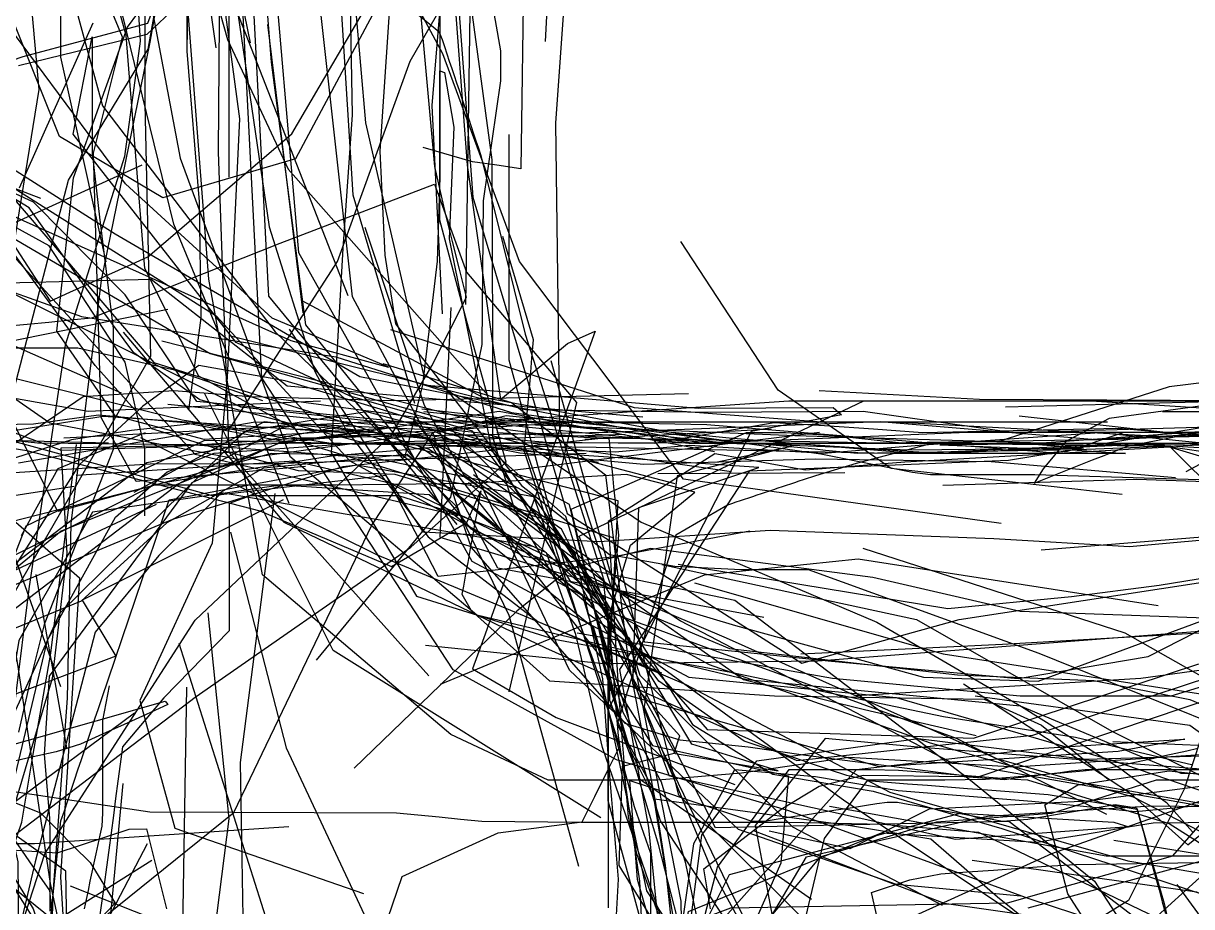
# Model space of a CAD drawing. Header units: metres. Extents: x 30 to 6769, y 117 to 5736.
# Drawn here: x 2071 to 2815, y 2020 to 2582 of the extents above; entities that cross this region are included whole.
import ezdxf

# ---------------------------------------------------------------- set-up
doc = ezdxf.new("R2010")
doc.units = ezdxf.units.M
doc.layers.add('FLOOR_0', color=1, linetype='Continuous')
doc.layers.add('FLOOR_1', color=2, linetype='Continuous')

msp = doc.modelspace()

# ---------------------------------------------------------------- linework, layer by layer
at = {"layer": 'FLOOR_0', "color": 3}
for points in [[(2842.22, 1981.93), (2711.72, 2024.79), (2558.74, 2080.78), (2448.98, 2113.31), (2344.86, 2170.58), (2223.15, 2356.5), (2208.95, 2632.95), (2214.67, 2832.49), (2202.97, 3125.36), (2229.07, 3381.32), (2240.7, 3542.29), (2280.55, 3625.84), (2271.53, 3715.35), (2181.24, 3868.01), (2190.61, 4002.29), (2193.43, 4270.68), (2202.24, 4374.45), (2205.2, 4456.6), (2264.19, 4595.91), (2415.55, 4749.42)], [(2158.66, 4007.67), (2152.89, 3842.79), (2150.32, 3699.48), (2157.59, 3652.18), (2147.48, 3587.14), (2119.51, 3482.22), (2120.85, 3361.51), (2120.68, 3289.41), (2104.23, 3249.89), (2080.74, 3170.76), (2075.95, 3037.96), (2087.86, 2948.59), (2151.34, 2803.35), (2205.33, 2594.68), (2277.84, 2409.02)], [(2240.62, 2276.5), (2167.07, 2454.55), (2122.2, 2638.6), (2121.77, 2789.8), (2121.77, 2939.18)], [(2194.05, 2566.73), (2172.75, 2715.99), (2186.95, 2907.91)], [(2436.97, 2687.1), (2416.06, 2602.68), (2410.14, 2518.69), (2412.7, 2324.03), (2463.92, 2167.28), (2561.03, 2070.55), (2656.41, 2020.76)], [(2339.61, 2680.45), (2353.81, 2492.09), (2375.11, 2342.82), (2417.72, 2378.36), (2435.47, 2386.36), (2428.37, 2366.81), (2421.27, 2347.26), (2414.17, 2327.72), (2407.07, 2308.17), (2399.96, 2288.62), (2392.86, 2269.08), (2385.76, 2249.53), (2378.66, 2229.98), (2371.56, 2210.43), (2364.46, 2190.89), (2357.36, 2171.34), (2410.62, 2140.24), (2524.22, 2097.59)], [(2270.12, 2649.38), (2281.02, 2473.11), (2320.36, 2340.49)], [(2282.72, 2591.96), (2289.17, 2518.93), (2325.86, 2359.43), (2464.74, 2264.56), (2614.76, 2200.95), (2706.75, 2147.2), (2769.39, 2108.03), (2799.06, 2086.16), (2815.62, 2067.52)], [(2040.65, 2046.35), (2180.64, 2153.28), (2318.01, 2248.84), (2378.69, 2302.95), (2353.75, 2392.37), (2336.37, 2456.98), (2336.37, 2512.81), (2336.37, 2552.18), (2339.54, 2551.02), (2345.34, 2516.22), (2342.4, 2445.16), (2369.35, 2311.03), (2419.7, 2226.75), (2520.95, 2184.19), (2666.17, 2167.44), (2752.87, 2163.78), (2814.06, 2151.71), (2874.2, 2126.42)], [(2059.14, 2481.43), (2104.11, 2453), (2149.08, 2424.56), (2194.05, 2396.13), (2279.26, 2303.73), (2389.31, 2243.31), (2524.22, 2214.88), (2673.33, 2101.15), (2753.21, 2036.11), (2763.86, 2019.76), (2774.52, 2003.41), (2785.17, 1987.06), (2795.82, 1970.72), (2806.47, 1954.37), (2817.12, 1938.02)], [(2343.58, 2401.35), (2336.45, 2255.19), (2524.66, 2198.93), (2644.46, 2165.87), (2717.4, 2163.45), (2797.44, 2192.96), (2972.12, 2257.34)], [(2439.02, 2076.27), (2268.61, 2182.89), (2186.95, 2346.38)], [(2498.64, 2226.01), (2656.94, 2180.86), (2846.91, 2151.19)], [(2902.62, 1311.82), (2792.01, 1295.06), (2700.38, 1274.76), (2644.94, 1272.09), (2618.34, 1277.08), (2591.75, 1282.07), (2565.15, 1287.05), (2522.25, 1306.18), (2392.7, 1384.41), (2226.24, 1435.86), (2170.41, 1511.3), (2162, 1644.05), (2158.89, 1708.37), (2158.43, 1773.36), (2171.9, 1954.26), (2175.42, 2159.64)], [(2669.98, 2161.59), (2774.9, 2092.81), (2812.81, 2059.09), (2901.01, 2129.76)], [(2677.28, 2154.02), (2813.98, 2135.4), (2920.67, 2058.25)], [(2899.67, 2051.88), (2760.64, 2051.96), (2584.5, 2083.57)], [(2765.64, 2062.05), (2964.45, 2030.07)], [(2851.5, 1888.94), (2982.99, 1762.06), (2971.35, 1792.25), (2909.43, 1847.22), (2827.9, 1893.92), (2726.51, 1912.47), (2590.3, 1912.47), (2481.45, 1894.53), (2369.82, 1885.63), (2212.39, 1912.37), (2060.93, 2034.85)]]:
    msp.add_lwpolyline(points, dxfattribs=at)
at = {"layer": 'FLOOR_0', "color": 1}
for points in [[(2564.39, 4428.65), (2568.38, 4368.81), (2571.1, 4291.51), (2556, 4208.22), (2537.57, 4061.39), (2522.97, 3841.62), (2490.77, 3737.88), (2448.16, 3684.61), (2356.19, 3628.06), (2303.98, 3403.44), (2299.87, 3212.77), (2271.58, 3044.36), (2249.19, 2832.15), (2215.66, 2632.32), (2227.4, 2408.53), (2347.32, 2263.23)], [(2146.77, 2491.96), (2050.61, 2448.56), (1903.2, 2478.96), (1858.25, 2538.44), (1847.29, 2549.41), (1807.06, 2655.76), (1762.49, 2761.42), (1727.83, 2772.98), (1709.59, 2788.81), (1704.12, 2807.97), (1698.68, 2826.17), (1693.45, 2836.63), (1688.21, 2847.1), (1687.54, 2863.71), (1690.64, 2885.4), (1692.55, 2932.88), (1650.9, 2949.57), (1589.38, 2949.22), (1473.27, 2947.98), (1383.32, 2945.38), (1314.66, 2956.23), (1230.24, 2963.71), (1122.24, 2959.2)], [(2201.77, 2322.69), (2271.39, 2430.73), (2317.54, 2558.22), (2383.7, 2673.33), (2414.19, 2765.99), (2415.23, 2751.84), (2413.5, 2731.06), (2411.77, 2710.29), (2409.48, 2683.45), (2403.44, 2570.82)], [(1946.01, 2694), (2025.27, 2517.01), (2154.35, 2366.28), (2329.65, 2311.24), (2489.69, 2201.92), (2661.08, 2112.14), (2870.84, 2075.34)], [(2390.03, 2624.03), (2388.09, 2489.79), (2372.7, 2491.99), (2357.32, 2494.19), (2325.87, 2503.31)], [(1985.23, 2458.13), (2060.02, 2389.4), (2073.74, 2390.77), (2087.47, 2392.14), (2101.19, 2393.52), (2114.91, 2394.89), (2234.76, 2442.38), (2333.13, 2480), (2339.93, 2461.27), (2346.74, 2442.53), (2353.55, 2423.8), (2423.57, 2340.93), (2380.33, 2156.66)], [(3199.02, 2329), (2998.06, 2269.08), (2775.57, 2248.95), (2689.2, 2254.03), (2546.82, 2259.44), (2437.96, 2252.16), (2325.99, 2258.39), (2240.84, 2387.61)], [(2407.09, 2367.63), (2445.39, 2231.12), (2466.72, 2188.44), (2585.8, 2176.04), (2704.69, 2164.99), (2787.54, 2179.03), (2880.3, 2226.51)], [(1798.36, 2327.37), (1868.54, 2165.5), (1933.28, 2099.81), (1982.94, 2060.08), (1998.86, 2060.08), (2014.79, 2060.08), (2030.72, 2060.08), (2046.65, 2060.08), (2062.58, 2060.08), (2078.5, 2060.08), (2240.36, 2070.79)], [(2064.41, 1966.15), (2205.39, 2079.79), (2293.21, 2262.82), (2331.95, 2321.62), (2335, 2312.48), (2338.04, 2303.33), (2341.09, 2294.19), (2344.14, 2285.05), (2347.18, 2275.9), (2350.23, 2266.76), (2353.28, 2257.62), (2356.32, 2248.47), (2454.34, 2136.72), (2489.24, 2125.98), (2503.78, 2124.52), (2518.33, 2123.07), (2532.87, 2121.61), (2569.47, 2116.27), (2678.51, 2102.16), (2833.15, 2154.27)], [(2566.43, 2180.86), (2694.73, 2186.94), (2823.83, 2194.28)], [(2536.55, 2067.98), (2657.58, 2021.94), (2766.19, 2006.41)], [(2153.08, 2049.11), (2041.57, 1978.91)]]:
    msp.add_lwpolyline(points, dxfattribs=at)
at = {"layer": 'FLOOR_0', "color": 6}
for points in [[(2577.81, 4390.44), (2575.59, 4310.4), (2572.83, 4271.71), (2496.92, 4158.07), (2415.14, 3985.37), (2403.44, 3738.68), (2398.52, 3650.87), (2317.82, 3549.22), (2287.17, 3336.58), (2306.12, 3094.53), (2309.47, 2873.5), (2343.29, 2689.73), (2369.51, 2495.46), (2369.91, 2381.63), (2369.91, 2319.04), (2384.08, 2272.53), (2410.51, 2227.02), (2507.86, 2173.9), (2648.61, 2124.2), (2686.61, 2113.34), (2724.61, 2102.47), (2852.41, 2080.21)], [(2868.93, 2119.75), (2702.78, 2108.58), (2596.98, 2114.72), (2528.49, 2104.8), (2475.2, 2100.34), (2457.78, 2100.34), (2440.35, 2100.34), (2422.93, 2100.34), (2405.51, 2100.34), (2343.51, 2129.39), (2223.62, 2231.15), (2189.43, 2419.41), (2175.51, 2598.1), (2177.18, 2733.52), (2175.42, 2896.56), (2182.12, 3009.28), (2176.68, 3150.82), (2157.72, 3292.32), (2152.33, 3463.69), (2157.45, 3586.33), (2161.56, 3691.54), (2187.75, 3788.61), (2182.12, 3888.09), (2188.98, 3963.28)], [(2279.25, 2605.2), (2280.68, 2524), (2274.73, 2439), (2267.34, 2308.72), (2321.52, 2217.61), (2409.4, 2190.21), (2521.77, 2169.19), (2657.12, 2140.84), (2741.17, 2127.63), (2816.01, 2110.13)], [(2770.87, 2282.21), (2623.88, 2298.81), (2551.92, 2348.65), (2489.99, 2443.34)], [(2095.06, 2159.69), (2049.67, 2287.88), (1978.02, 2402.36)], [(2044.41, 2283.84), (2107, 2229.29), (2095.01, 2038.78), (2101.47, 1932.08)], [(2142.16, 2142.91), (2063.84, 2084.79)], [(2012.48, 1939.92), (2098.9, 2007.02), (2098.27, 2042.37), (2093.87, 2045.51), (2089.46, 2048.66), (2085.06, 2051.81), (2080.65, 2054.96), (2076.25, 2058.1), (2071.85, 2061.25), (2067.44, 2064.4)], [(2966.9, 1771.21), (2923.1, 1873.21), (2805.87, 2033.82)]]:
    msp.add_lwpolyline(points, dxfattribs=at)
at = {"layer": 'FLOOR_0', "color": 4}
for points in [[(2245.69, 4087.01), (2301.69, 3917.77), (2316.68, 3785.7), (2319.24, 3691.91), (2306.99, 3652.05), (2296.13, 3587.47), (2289.3, 3451.33), (2275.96, 3347.97), (2270.61, 3190.32), (2276.06, 3066.74), (2255.05, 2930.11), (2215.66, 2726.19), (2229.07, 2557.69), (2250.96, 2390.25), (2356.19, 2260.44), (2518.84, 2191.04), (2690.93, 2114.21), (2777.82, 2089.64), (2905.77, 2023.92)], [(2291.43, 3013.46), (2287.1, 2887.19), (2276.96, 2836.44), (2269.31, 2792.24), (2269.31, 2768.16), (2269.31, 2744.07), (2269.31, 2719.98), (2269.31, 2695.89), (2269.31, 2671.8), (2236.06, 2663.97), (2186.78, 2663.97), (2094.94, 2656.65), (2094.94, 2632.71), (2094.94, 2608.77), (2094.94, 2584.84), (2094.94, 2560.9), (2123.74, 2430.41)], [(2202.24, 2484.34), (2202.24, 2652.23), (2212.46, 2870)], [(2336.37, 2831.99), (2336.37, 2661.81), (2336.09, 2586.77), (2331.37, 2530.06), (2337.94, 2397.37)], [(2288.62, 2452.5), (2326.48, 2339.1), (2351.64, 2295.04), (2441.77, 2226.43), (2529.8, 2164.35), (2606.78, 2145.27), (2642.4, 2137.04), (2678.01, 2128.82)], [(2134.8, 2385.61), (2237.22, 2264.72), (2403.68, 2184.59), (2563.81, 2112.91), (2714.02, 2128.94), (2885.23, 2185.47)], [(1899.26, 2338.06), (2073.44, 2310.22), (2221.94, 2271.83), (2305.75, 2236.44), (2353.74, 2264.55), (2362.54, 2284.61), (2361.62, 2279.55), (2360.7, 2274.49), (2359.78, 2269.42), (2358.86, 2264.36), (2357.94, 2259.3), (2357.02, 2254.23), (2356.1, 2249.17), (2355.18, 2244.11), (2354.26, 2239.04), (2353.34, 2233.98), (2352.42, 2228.92), (2351.5, 2223.85), (2350.58, 2218.79), (2356.52, 2208.35), (2406.28, 2163.54), (2549.66, 2154.02), (2683.07, 2151.9), (2719.59, 2135.29), (2761.93, 2100.95)], [(2203.12, 2258.37), (2238.73, 2120.85), (2277.8, 2037.09), (2338.29, 1907.44), (2363.68, 1892.62), (2389.08, 1877.8), (2433.06, 1867.26), (2594.08, 1877.9), (2743.78, 1862.27), (2893.03, 1852.11), (2898.42, 1861.81), (2903.81, 1871.52), (2909.2, 1881.23), (2914.59, 1890.93), (2919.98, 1900.64), (2925.37, 1910.35)], [(2948.14, 1356.21), (2763.43, 1302.55), (2622.06, 1275.74), (2596.67, 1317.8), (2578.05, 1347.95), (2563.64, 1360.92), (2549.24, 1373.89), (2534.84, 1386.86), (2520.43, 1399.83), (2429.2, 1422.73), (2322.16, 1433.85), (2249.7, 1449.38), (2145.33, 1553.23), (2155.74, 1717.4), (2165.42, 1776.92), (2171.5, 1810.41), (2179.28, 1893.7), (2202.24, 2075.64), (2188.97, 2206.85)], [(3007.35, 1774.88), (2830.84, 1912.65), (2783.67, 1960.8), (2675.73, 2032.79), (2648.63, 2050.87), (2621.53, 2068.94), (2594.43, 2087.02), (2430.52, 2206.5)], [(2423.82, 2194.15), (2586.57, 2165.23), (2706.07, 2154.02), (2802.06, 2154.02), (2912.06, 2187.59)]]:
    msp.add_lwpolyline(points, dxfattribs=at)
at = {"layer": 'FLOOR_0', "color": 5}
for points in [[(2557.69, 3865.05), (2512.21, 3707.47), (2374.48, 3607.01), (2257.19, 3473.56), (2175.13, 3403.51), (2137.4, 3328.19), (2119.21, 3273.59), (2123.33, 3186.69), (2138.55, 3054.67), (2147.91, 2904.91), (2182.57, 2742.71), (2195.06, 2624.19), (2208.95, 2521.64), (2201.1, 2356.82), (2191.55, 2251.31), (2145.37, 2151.17), (2167.84, 2069.77), (2287.86, 2028.09)], [(2030.77, 3004.57), (2060.79, 2821.57), (2086.4, 2659.09), (2121.73, 2529.9), (2231.63, 2385.93), (2346.75, 2275.12), (2380.48, 2205.4), (2424.72, 2045.5)], [(2693.92, 2263.85), (2491.66, 2292), (2387.27, 2430.7), (2338.41, 2563), (2279.62, 2672.78), (2265.37, 2782.21), (2213.78, 2863.72), (2203.12, 2893.05), (2192.46, 2922.39)], [(2177.89, 2754.71), (2215.71, 2569.89)], [(2143.7, 1985.16), (2081.06, 1922.3), (2060.79, 1917.38), (2059.86, 1924.86), (2058.93, 1932.33), (2057.99, 1939.81), (2057.06, 1947.29), (2056.12, 1954.76), (2055.19, 1962.24), (2084.89, 2053.39), (2180.72, 2202.29), (2305.79, 2320.23), (2331.4, 2364.19), (2353.4, 2407.95), (2348.96, 2425.7), (2344.53, 2443.45), (2340.09, 2461.2), (2333.37, 2491.11), (2322.96, 2605.81)], [(2542.79, 2204.02), (2373.41, 2235.27), (2280.94, 2408.09), (2259.81, 2596.8)], [(2284.91, 1958.07), (2312.54, 2038.97), (2373.68, 2066.79), (2427.1, 2073.89), (2435.1, 2089.9), (2443.1, 2105.9), (2451.1, 2121.91), (2434.04, 2174.25), (2390.2, 2310.4), (2391.17, 2322.13), (2392.15, 2333.85), (2393.13, 2345.57), (2394.1, 2357.3), (2395.08, 2369.02), (2396.06, 2380.75), (2376.61, 2446.5)], [(2533.79, 2258.93), (2445.93, 2242.3), (2335.5, 2230), (2302.27, 2294.32), (2191.72, 2281.42), (2022.47, 2327.73), (1933.68, 2437.48)], [(2161.28, 1667.27), (2159.43, 1753.29), (2103.75, 1888.13), (2085.61, 1923.31), (2082.36, 1928.41), (2079.12, 1933.51), (2075.88, 1938.61), (2072.63, 1943.71), (2069.39, 1948.81), (2066.14, 1953.91), (2062.9, 1959.01), (2059.66, 1964.11), (2056.41, 1969.21), (2053.17, 1974.31), (2049.92, 1979.41), (2046.68, 1984.51), (2043.44, 1989.61), (2050.2, 2015.29), (2070.36, 2073.59), (2077.36, 2115.61), (2088.7, 2181.3), (2105.15, 2314.18)], [(2488.27, 2237.84), (2659.92, 2209.68), (2738.72, 2217.39), (2794.52, 2224.54), (2941.02, 2248.31), (3076.44, 2304.79)], [(2354.73, 2289.98), (2446.68, 2206.61), (2462.73, 2200.77), (2478.79, 2194.93), (2494.84, 2189.09), (2510.9, 2183.24), (2540.14, 2172.6), (2578.48, 2158.66), (2665.27, 2127.03), (2760.99, 2078.78)], [(2874.41, 2259.35), (2719.42, 2246.91)], [(2876.97, 2201.52), (2705.92, 2207.7), (2612.26, 2229.32), (2470.56, 2247.95), (2419.66, 2235.45), (2385.44, 2208.06), (2281.88, 2107.89)], [(2477.77, 2237.61), (2640.03, 2202.58), (2764.38, 2131.6), (2878.4, 2074.66)], [(2101.05, 2032.96), (2253.84, 1972.47)]]:
    msp.add_lwpolyline(points, dxfattribs=at)
at = {"layer": 'FLOOR_0', "color": 7}
for points in [[(2133.17, 1828.59), (2088.62, 2034.47), (2068.11, 2171.35), (2030.29, 2402.07), (1943.56, 2525.47), (1868.29, 2711.76), (1825.59, 2842.21), (1803.12, 2833.78), (1780.66, 2825.35), (1777.16, 2834.03), (1774.47, 2843.44), (1771.78, 2852.84), (1769.1, 2862.25), (1766.41, 2871.66), (1744.74, 3108.14), (1724.23, 3244.27), (1711.54, 3352.99), (1708.12, 3387.22), (1705.96, 3467.72), (1710.81, 3578.58), (1827.83, 3600.58), (2008.5, 3596.39)], [(2336.37, 3603.34), (2245.33, 3409.29), (2209.57, 3228.42), (2219.76, 3065.14), (2215.66, 2855.21), (2227.58, 2655.73), (2246.41, 2436.32), (2356.8, 2239.85), (2495.11, 2165.94), (2627.01, 2153), (2763.78, 2113.22), (2968.29, 2043.38)], [(2553.45, 3143.04), (2537.57, 3036.44), (2537.57, 3022.19), (2537.57, 3007.94), (2537.57, 2993.69), (2537.57, 2979.44), (2537.57, 2965.19), (2537.57, 2950.94), (2542.48, 2835.24), (2432.59, 2741.98), (2377.46, 2676.8), (2364.58, 2622.81), (2368.09, 2603.48), (2371.61, 2584.15), (2375.12, 2564.83), (2375.05, 2545.64), (2372.32, 2526.57), (2369.6, 2507.49), (2366.87, 2488.41), (2364.15, 2469.33), (2363.2, 2377.87), (2343.25, 2280.49), (2257.71, 2176.72)], [(2329.47, 2166.84), (2202.24, 2308.97), (2195.54, 2500.49), (2197.16, 2723.11)], [(2306.24, 2621.06), (2298.24, 2501.02), (2301.46, 2434.78), (2308.18, 2391.05), (2388.52, 2288.03), (2444.55, 2244.14), (2486.06, 2236.59), (2528.35, 2234.54), (2570.93, 2234.54), (2717.91, 2181.19), (2848.23, 2128.54)], [(2793.79, 2211.38), (2602.78, 2241.11), (2504.87, 2230.94), (2336.59, 2161.3)], [(2957.56, 2189.14), (2782.75, 2165.01), (2601.55, 2154.02)], [(2150.03, 2059.88), (2108.39, 1979.65), (2080.68, 1958.19), (2062.31, 2004.15)]]:
    msp.add_lwpolyline(points, dxfattribs=at)
at = {"layer": 'FLOOR_0', "color": 2}
for points in [[(2339.58, 2981.33), (2343.08, 2785.68), (2355.47, 2589.57), (2352.87, 2403.2)], [(2096.84, 2941.03), (2110.19, 2907.63), (2121.77, 2854.21), (2138.08, 2671.93), (2171.04, 2496.4), (2241.07, 2306.73), (2359.95, 2205.59), (2532.15, 2164.41), (2706.06, 2147.65), (2808.2, 2104.72), (2860.6, 2103.7), (2896.75, 2125.4)], [(2188.83, 2809.45), (2202.24, 2626.35), (2227.89, 2452.79), (2256.78, 2360.53), (2276.54, 2323.78), (2294.06, 2300.99), (2311.58, 2278.2), (2329.1, 2255.41), (2398.8, 2201.46), (2493.04, 2161.35), (2623.04, 2092.7), (2774.52, 2048.91), (2946.5, 2019.83)], [(2131.29, 2801.19), (2175.16, 2664.86), (2201.26, 2572), (2239.81, 2489.49), (2367.04, 2345.55)], [(2845.9, 1872.21), (2696, 1872.21), (2674.56, 1872.21), (2653.12, 1872.21), (2631.68, 1872.21), (2610.24, 1872.21), (2589.47, 1871.44), (2569.62, 1869.63), (2549.76, 1867.83), (2529.91, 1866.02), (2436.44, 1860.34), (2285.4, 1836.48), (2107.99, 1845.61), (2097.41, 1852.67), (2086.84, 1859.72), (2076.26, 1866.78), (2066.21, 1896.92), (2056.67, 1997.36), (2043.48, 2125.5), (2043.89, 2309.63), (2081.32, 2540.3), (2058.7, 2792.62)], [(2341.26, 2688.56), (2357.53, 2471.67), (2417.47, 2270.09), (2566.87, 2174.92), (2667.23, 2202.67), (2875.01, 2234.54)], [(2052.33, 2460.72), (2088.39, 2405.41), (2100.81, 2411.05), (2113.23, 2416.7), (2125.65, 2422.35), (2138.07, 2428), (2150.5, 2433.65), (2242.15, 2512.03), (2315.49, 2637.26)], [(2336.37, 2623.69), (2336.37, 2556.59), (2336.37, 2484.3), (2334.85, 2430.91), (2325.54, 2352.22), (2313.9, 2305.62), (2283.2, 2340.95)], [(2285.09, 2618.8), (2335.94, 2577.09), (2337.9, 2572.16), (2339.44, 2567.54), (2340.98, 2562.92), (2342.52, 2558.29), (2344.06, 2553.67), (2345.6, 2549.05), (2347.14, 2544.43), (2348.68, 2539.81), (2350.22, 2535.19), (2351.76, 2530.57), (2353.3, 2525.95), (2354.84, 2521.32), (2356.38, 2516.7), (2357.92, 2512.08), (2359.46, 2507.46), (2361, 2502.84), (2362.53, 2498.22), (2390.85, 2384.46), (2442.71, 2221.77), (2497.36, 2135.78), (2548.44, 2104.12), (2612.43, 2093.36), (2694.35, 2069.53), (2823.35, 2027.34)], [(2300.08, 2600.4), (2244.5, 2496.02), (2160.08, 2471.3), (2094.34, 2510.25), (2059.41, 2597.48)], [(2249.44, 2397.96), (2226.96, 2581.54)], [(2380.36, 2511.57), (2380.38, 2368.14), (2415.99, 2237.11), (2506.66, 2132.58), (2676.2, 2127.18), (2819.67, 2174.39)], [(3387.84, 2321.77), (3221.43, 2314.04), (3038.42, 2260.21), (2852.89, 2197.65), (2702.49, 2185.81), (2577.25, 2176.17), (2440.89, 2174.5), (2327.45, 2186.08)], [(2145.88, 2318.57), (2296.57, 2243.8), (2477.67, 2168.66)], [(2706.36, 2026.54), (2627.2, 2033.85), (2526.55, 2068.95), (2418.95, 2170.49), (2349.57, 2315.93)], [(2160.31, 1692.53), (2161.03, 1725.76), (2159.88, 1743), (2158.74, 1760.23), (2157.59, 1777.47), (2156.44, 1794.7), (2155.86, 1812.95), (2212.76, 1926.81), (2209.46, 2111.64), (2231.54, 2282.82)], [(1910.48, 2254.28), (1962.32, 2152.51), (1972.69, 2142.14), (1983.05, 2131.77), (1993.41, 2121.41), (2003.77, 2111.04), (2014.14, 2100.67), (2151.91, 2080.21), (2308.93, 2079.6), (2322.51, 2078.25), (2336.08, 2076.89), (2349.66, 2075.53), (2363.23, 2074.17), (2426.35, 2073.5), (2558.4, 2073.5), (2618.45, 2072.35), (2638.75, 2070.66), (2659.06, 2068.97), (2679.36, 2067.27), (2797.21, 2010.72), (2881.22, 1952.32)], [(2605.84, 2248.2), (2772.65, 2194.16), (2891.95, 2126.69)], [(2231.05, 1996.36), (2170.56, 2187.38)], [(2742.47, 1305.1), (2557.82, 1310), (2490.67, 1362.22), (2356.09, 1422.71), (2192.72, 1468.76), (2167.49, 1630.63), (2161.15, 1717.92), (2141.04, 1779.14), (2125.22, 1877.28), (2121.77, 1958.34), (2134.82, 2098.2)]]:
    msp.add_lwpolyline(points, dxfattribs=at)
at = {"layer": 'FLOOR_1', "color": 1}
for points in [[(2084.94, 4024.29), (2030.02, 3826.66), (1987.96, 3624.61), (1879.51, 3418.98), (1751.39, 3248.8), (1629.93, 3110.9), (1463.07, 2984.38), (1369.66, 2862.13), (1437.53, 2709.46), (1554.16, 2614.38), (1695.29, 2576.06), (1811.55, 2578.74), (1892.7, 2593.17), (1963.08, 2554.17), (2129.78, 2448.38), (2285.58, 2357.48), (2503.8, 2315.06), (2569.34, 2314.28), (2590.97, 2312.84), (2612.59, 2311.4), (2634.22, 2309.95), (2655.84, 2308.51), (2783.43, 2314.32), (2879.02, 2308.79)], [(2372.8, 2321.77), (2444.07, 2317.85), (2444.84, 2310.17), (2445.6, 2302.5), (2446.37, 2294.82), (2447.14, 2287.14), (2447.91, 2279.47), (2448.67, 2271.79), (2449.44, 2264.11), (2450.21, 2256.44), (2443.05, 2176.65), (2437.17, 2200.19), (2431.29, 2223.73), (2357.26, 2322.62), (2279.33, 2344.99), (2206.9, 2379.05), (2103.11, 2511.71), (2115.06, 2573.74), (2115.06, 2555.28), (2115.06, 2536.81), (2115.06, 2518.35), (2115.06, 2499.88), (2119.76, 2458.96), (2128.47, 2387.94), (2128.47, 2311), (2084.49, 2199.44), (2076.04, 2165.61), (2068.11, 2130.81)], [(2125.56, 2315.06), (1969.78, 2319.11), (1859.46, 2335.34), (1776.62, 2372.72), (1666.02, 2479.23)], [(2463.8, 2013.09), (2443.68, 2087.16), (2443.68, 2210.11), (2406.09, 2265.52), (2308.01, 2294.93), (2246.47, 2297.44), (2199.47, 2309.98), (2153.12, 2324.19), (2116.93, 2364.42), (2048.33, 2458.82)], [(2133.69, 2346.87), (1939.54, 2432.24)], [(2465.77, 2331.56), (2239.23, 2351.17), (2196, 2385.15), (2152.77, 2419.13), (2018.52, 2415.71)], [(2057.75, 2378.83), (2163.26, 2400.27)], [(2326.3, 2335.19), (2459, 2321.45), (2496.81, 2315.14), (2541.68, 2314.65), (2548.41, 2313.97), (2555.15, 2313.3), (2561.88, 2312.63), (2568.62, 2311.95), (2575.35, 2311.28), (2582.09, 2310.6), (2588.82, 2309.93), (2595.56, 2309.26), (2602.3, 2308.58), (2742.7, 2310.91), (2849.06, 2315.06), (2871.61, 2315.06), (2894.16, 2315.06), (2916.71, 2315.06), (3003.1, 2311.51), (3041.8, 2324.42), (3067.06, 2400.08)], [(2203.23, 2383.43), (2391.1, 2336.39), (2508.85, 2334.64), (2605.99, 2335.39), (2701.86, 2321.77), (2935.77, 2328.48)], [(2324.92, 2336.77), (2519.65, 2315.06)], [(2383.56, 2312.94), (2224.65, 2328.48), (2141.59, 2283.58)], [(2452.7, 2133.12), (2418.94, 2275.88), (2332.27, 2323.1), (2366.38, 2327.97), (2562.52, 2319.9), (2719.72, 2315.2), (2932.38, 2330.57)], [(2796.51, 2335.19), (3053.23, 2335.19), (3236.12, 2334.81), (3214.05, 2333.34), (3191.97, 2331.87), (3169.89, 2330.39), (3147.81, 2328.92), (3021.8, 2321.19), (2966.8, 2318.57), (2911.79, 2315.95), (2734.7, 2313.16)], [(2910.49, 2324.19), (2768.41, 2317.24), (2619.71, 2315.06), (2440.88, 2318.09), (2274.73, 2299.95), (2166.22, 2266.42), (1972.62, 2186.13), (1843.03, 2172.28), (1864.71, 2153), (1886.4, 2133.72), (2029.52, 2113.1), (2161.65, 2150.58), (2163.29, 2148.51), (2149.39, 2142.18), (2135.49, 2135.86), (2121.59, 2129.54), (2107.69, 2123.22), (2092.26, 2118.39), (2075.64, 2114.69), (2059.02, 2111), (2042.4, 2107.3), (1858.38, 2084.83), (1682.73, 2002.71)], [(2070.12, 2256.11), (2073.45, 2262.22), (2076.78, 2268.33), (2080.11, 2274.44), (2083.44, 2280.55), (2086.77, 2286.65), (2090.1, 2292.76), (2093.43, 2298.87), (2149, 2321.77)], [(2293.73, 2315.06), (2448.13, 2309.36), (2495.18, 2313.64), (2580.8, 2308.6), (2641.76, 2313.68), (2756.57, 2321.77), (2851.27, 2312.28)], [(2428.78, 2317.54), (2547.33, 2324.15)], [(2985.23, 2299.37), (2806.73, 2315.06), (2654.89, 2313.9), (2742.26, 2310.54), (2773, 2308.35), (2698.18, 2308.35), (2623.37, 2308.35), (2435.93, 2312.19), (2234.4, 2315.06), (2095.4, 2259.02), (1973.42, 2158.88)], [(2429.54, 2308.35), (2230.91, 2301.74), (2152.11, 2301.64), (2035.24, 2294.26), (1878.64, 2295.14), (1775.1, 2308.09), (1691.71, 2252.68), (1636, 2144.21), (1650.99, 1906.98)], [(1982.2, 2196.6), (1959.88, 2123.93), (2005.38, 2106.42), (2031.45, 2084.34), (2047.2, 2059.83), (2062.95, 2035.32), (2078.7, 2010.8), (2081.55, 1868.71), (2075.1, 1813.74), (2056.67, 1797.61), (2038.25, 1781.48)], [(2851.25, 1838.07), (2764.56, 1831.95), (2736.53, 1831.95), (2708.49, 1831.95), (2591.92, 1833.95), (2517.08, 1880.78), (2500.52, 1918.39), (2495.27, 1947.3), (2491.98, 1978.28), (2503.29, 2065.32), (2538.24, 2112.62), (2641.1, 2126.79), (2747.47, 2113.76), (2852.11, 2116.58)], [(2887.69, 2068.09), (2820.97, 2107.35), (2738.93, 2113.76), (2640.87, 2121.45), (2581.76, 2126.82), (2537.31, 2071.47), (2552.2, 1992.57), (2599.26, 1902.19), (2608.69, 1831.95), (2681.27, 1825.68), (2767.49, 1823.64), (2882.47, 1825.94), (2861.91, 1830.03), (2827.69, 1835.29), (2728.55, 1847.93)], [(2824.22, 2122.16), (2764.95, 2124.74)], [(2856.87, 2087.7), (2779.31, 2080.25), (2746.23, 2083.49), (2713.36, 2086.78), (2628.24, 2093.6), (2575.7, 2102.37), (2524.03, 2106.83), (2497.91, 2059.79), (2484.47, 1964.85)], [(2508.73, 2018.49), (2506.62, 2031.14), (2504.52, 2043.78), (2553.85, 2081.94), (2561.92, 2086.78), (2569.99, 2091.62), (2578.05, 2096.46), (2606.1, 2103.43), (2670.4, 2102.72), (2695.92, 2100.86), (2703.02, 2101.74), (2710.12, 2102.63), (2717.21, 2103.52), (2724.31, 2104.41), (2731.41, 2105.29), (2738.5, 2106.18), (2747.34, 2107.05), (2822.76, 2107.05)], [(2894.18, 2105.77), (2748.81, 2086.92), (2648.03, 2081.79), (2622.82, 2069.18), (2597.61, 2056.57), (2546.09, 2067.82)]]:
    msp.add_lwpolyline(points, dxfattribs=at)
at = {"layer": 'FLOOR_1', "color": 3}
for points in [[(2454.43, 2320.43), (2288.59, 2315.06), (2183.7, 2342.58), (2141.56, 2372.47), (2116.29, 2406.53), (2074.96, 2464.8), (1901.06, 2571.35), (1719.05, 2612.57), (1548.89, 2617), (1403.33, 2636.89), (1339.02, 2709.85), (1276.99, 2784.5), (1236.09, 2819.76), (1144.2, 2831.71), (1048.42, 2851.91), (1007.65, 2860.98), (966.91, 2884.05), (918.51, 2926.42), (856.74, 3017.62), (802.68, 3122.98), (736.4, 3230.15)], [(1367.5, 3046.32), (1343.68, 2857.05), (1381.55, 2740.28), (1448.44, 2707.36), (1619.56, 2666.08), (1719.78, 2634.54), (1893.99, 2543.07), (2082.26, 2470.98)], [(2858.81, 1831.95), (2746.19, 1819.88), (2554.61, 1826.82), (2520.61, 1845.76), (2508.72, 1869.55), (2496.82, 1893.35), (2489.39, 1985.82), (2471.64, 2096.02), (2454.65, 2127.19), (2427.32, 2218.24), (2316.46, 2306.62), (2229.3, 2308.35), (2093.31, 2271.35), (2077.44, 2303.11), (2061.57, 2334.87), (2099.98, 2482.43), (2150.74, 2565.85), (2167.32, 2658.89), (2094.9, 2711.46), (1961.2, 2714.85), (1880.81, 2697.62), (1820.44, 2660.07), (1757.8, 2588.52)], [(2138.54, 2623.71), (2148.59, 2616.94), (2148.59, 2609.79), (2148.59, 2602.63), (2148.59, 2595.48), (2148.59, 2588.33), (2148.59, 2581.17), (2148.59, 2574.02), (2148.59, 2566.87), (2148.59, 2559.72), (2148.59, 2552.56), (2148.59, 2545.41), (2148.59, 2538.26), (2148.59, 2531.1), (2152.29, 2370.13), (2050.8, 2194.58), (2009.36, 2126.84), (2004.57, 2053.89), (2009.44, 1969.35), (2016.27, 1853.58), (2021.17, 1695.07)], [(2305.14, 2387.35), (2460.26, 2337.75), (2579.44, 2328.48), (2761.62, 2328.48)], [(2656.66, 2288.22), (2780.13, 2292.13), (2893.38, 2288.22), (2978.97, 2324.21), (3055.06, 2367.02)], [(2897.58, 1858.79), (2810.99, 1858.79), (2727.38, 1863.06), (2698.97, 1873.72), (2597.23, 1891.41), (2476.9, 2074.44), (2416.79, 2268.2), (2363.91, 2315.06), (2290, 2334.94), (2263.67, 2330.89), (2237.81, 2326.58), (2211.95, 2322.27), (2094.48, 2206.67), (2059.51, 2130.1), (2043.35, 2097.75), (2029.13, 2060.18), (2015.19, 2021.83), (2019.09, 1853.43), (2026.88, 1792.13), (2025.44, 1773.5), (2024.01, 1754.86), (2022.58, 1736.22), (2020.38, 1715.12), (1990.53, 1617.59)], [(3173.92, 2118.92), (3063.86, 2122.47), (2992.86, 2278.85), (2928.95, 2300.17), (2833.09, 2317.94), (2705.29, 2332.16)], [(2340.16, 2321.42), (2361.47, 2319.49), (2382.79, 2317.55), (2404.1, 2315.61), (2473, 2315.06), (2549.43, 2328.17), (2581.48, 2326.3), (2612.62, 2324.07), (2643.76, 2321.85), (2768.79, 2324.54), (2892.37, 2313.43)], [(2834.03, 2321.77), (2771.97, 2321.66), (2735.8, 2309.6), (2724.59, 2308.92), (2716.27, 2309.56), (2707.94, 2310.2), (2699.62, 2310.84), (2691.29, 2311.49), (2682.97, 2312.13), (2674.64, 2312.77), (2666.32, 2313.41), (2657.99, 2314.05), (2649.67, 2314.69), (2601.54, 2302.05), (2575.75, 2294.24), (2573.08, 2293.35), (2570.4, 2292.46), (2567.73, 2291.57), (2565.05, 2290.68), (2562.38, 2289.78), (2559.7, 2288.89), (2557.03, 2288), (2554.35, 2287.11), (2551.68, 2286.21), (2549, 2285.32), (2546.33, 2284.43), (2543.65, 2283.54), (2540.98, 2282.65), (2538.3, 2281.75), (2535.63, 2280.86), (2532.95, 2279.97), (2530.28, 2279.08), (2527.6, 2278.19), (2524.93, 2277.29), (2522.25, 2276.4), (2519.58, 2275.51), (2486.64, 2256.3), (2449.31, 2136.04), (2473.13, 2088.39), (2597.9, 2071.49), (2649.17, 2063.03), (2691.55, 2025.93), (2767.47, 1964.95)], [(2395.98, 2315.06), (2522.16, 2296.94)], [(1437.7, 1701.48), (1455.2, 1827.35), (1451.12, 2035.94), (1461.97, 2124.19), (1552.96, 2180.02), (1752.01, 2231.1), (1913.7, 2258.26), (2103.71, 2287.55)], [(2919.92, 1898.23), (2805.68, 1928.66), (2658.31, 1912.47), (2571.1, 1899.05), (2507.98, 1933.79), (2475.63, 2059.33), (2434.59, 2197.22), (2329.78, 2282.11), (2235.22, 2288.22), (2115.43, 2271.07), (2068.42, 2189.27), (2055.54, 2112.1), (2058.85, 2088.36), (2063.3, 2068.36), (2067.74, 2048.35), (2068.11, 2003.73), (2069.76, 1952.83), (2092.11, 1836.22), (2101.97, 1720.71), (2106.62, 1626.72)], [(2395.63, 2249.17), (2197.44, 2283.41), (2157.53, 2243.48), (2117.1, 2194.63), (2078.9, 2048.42), (2047.39, 1915.52), (2034.58, 1717.49), (1956.6, 1538.16), (1839.22, 1419.68), (1755.28, 1291.5), (1760.69, 1245.66), (1786.5, 1206.57), (1809.91, 1192.5), (1759.11, 1280.65), (1747.69, 1359.28), (1739.06, 1376.56), (1730.42, 1393.84), (1721.79, 1411.12), (1660.72, 1488.71), (1590.69, 1640.77), (1552.79, 1842.75), (1552.83, 1991.91), (1491.53, 2161.93)], [(2236.65, 2278.85), (2108.84, 2214.88), (2130.15, 2179.34), (1998.79, 2129.58)], [(2478.09, 2010.92), (2439.95, 2121.22), (2423.01, 2193.14), (2404.42, 2245.21), (2374.8, 2258.98), (2344.57, 2270.61), (2310.29, 2281.51), (2215.92, 2281.51), (2202.24, 2276.56), (2202.24, 2270.77), (2202.24, 2264.97), (2202.24, 2259.18), (2202.24, 2253.39), (2202.24, 2247.6), (2202.24, 2241.81), (2202.24, 2236.02), (2202.24, 2230.23), (2202.24, 2224.44), (2202.24, 2218.65), (2202.24, 2212.85), (2202.24, 2207.06), (2202.24, 2201.27), (2202.24, 2195.48), (2160.71, 2152.72), (2134.43, 2121.57), (2132.97, 2110.61), (2131.51, 2099.66), (2130.05, 2088.7), (2128.59, 2077.75), (2127.13, 2066.79), (2125.67, 2055.84), (2124.21, 2044.88), (2122.75, 2033.93), (2116.87, 1992.25)], [(1910.96, 2147.91), (2082.22, 2079.52), (2092.78, 2068.96), (2103.33, 2058.4), (2113.89, 2047.83), (2129.73, 2022.03), (2088.74, 1979.57), (1966.06, 1988.4)], [(2845.17, 1838.66), (2756.01, 1838.66), (2737.37, 1838.66), (2718.72, 1838.66), (2700.07, 1838.66), (2616.11, 1850.17), (2478.67, 1927.93), (2494.83, 2016.66), (2617.65, 2066.79), (2716.74, 2060.89), (2731.54, 2063.35), (2746.34, 2065.82), (2761.13, 2068.29), (2775.93, 2070.76), (2790.72, 2073.22), (2835.14, 2073.5)]]:
    msp.add_lwpolyline(points, dxfattribs=at)
at = {"layer": 'FLOOR_1', "color": 4}
for points in [[(1021.1, 2926.45), (1212.5, 2869.11), (1287.85, 2848.09), (1336.15, 2813.03), (1410.78, 2715.26), (1608.15, 2662.85), (1715.75, 2639.57), (1858.73, 2583.17), (2064.94, 2459.47), (2241.51, 2380.39), (2303.69, 2363.44), (2229.77, 2394.58), (2136.3, 2480.12), (2003.83, 2658.59), (1791.91, 2713.59), (1547.82, 2717.65), (1354, 2877), (1427.69, 3049.36), (1495.66, 3174.77)], [(999.96, 2912.37), (1098.49, 2868.53), (1170.29, 2854.13), (1246.86, 2862.52), (1313.06, 2831.06), (1378.18, 2783.91), (1470.21, 2708.1), (1578.28, 2671.16), (1705.54, 2641.39), (1842.26, 2560.01), (1938.54, 2490.95), (2031.84, 2422.8), (2108.37, 2395.57), (2270.23, 2369.87), (2382.17, 2334.56), (2528.55, 2315.06), (2634.9, 2310.77), (2740.68, 2311.75), (2861.53, 2331.53)], [(2843.84, 2321.66), (2754.19, 2317.17), (2616.89, 2328.48), (2443.53, 2321.77), (2248.41, 2318.14), (2162.91, 2312.43), (2095.68, 2310.34), (1979.79, 2353.59), (1838.62, 2423.15), (1714.49, 2463.65), (1597.18, 2496.78), (1507.68, 2543.03), (1442.76, 2598.52), (1385.35, 2655.96), (1326.56, 2726.29), (1227.81, 2783.58), (1129.28, 2839.88)], [(2826.01, 1976.95), (2698.79, 2074.04), (2511.96, 2070.05), (2413.95, 2260.21), (2353.43, 2302.14), (2323.12, 2320.33), (2244.51, 2323.83), (2183.03, 2357.68), (2148.59, 2426.22), (2136.71, 2574.57), (2109.87, 2672.17), (2059.78, 2678.43), (2007.27, 2684.61), (1931.69, 2690.01), (1841, 2696.93), (1660.51, 2605.61)], [(2188.6, 2611.89), (2149.87, 2575.21), (2068.18, 2555.26)], [(2308.38, 2324.78), (2186.4, 2317.4), (2129.86, 2332.44), (2111.2, 2359.4), (2092.55, 2386.36), (2103.31, 2484), (2137.55, 2579.9), (2144.26, 2588.85)], [(2404, 2331.46), (2208.03, 2304.47), (2088.19, 2327.61), (1982.1, 2401.41), (1844.64, 2465.63), (1732.02, 2504.9), (1622.73, 2564.19)], [(2300.27, 2365.81), (2382.01, 2340.84), (2411.94, 2317.8), (2441.88, 2294.76), (2456.27, 2178.23), (2473.58, 2087.04), (2479.9, 2045.95), (2486.77, 1982.73), (2513.46, 1944.02), (2558.97, 1966.92), (2636.77, 2013.09), (2726.14, 2053.64), (2838.81, 2093.63)], [(2163.34, 2339.88), (2296.9, 2326.61), (2387.47, 2308.71), (2466.31, 2301.64), (2575.61, 2305.08), (2687.44, 2303.39), (2804.8, 2293.18)], [(2843.62, 2341.74), (2696.55, 2338)], [(2280.42, 2326.84), (2149.87, 2302.49), (2063.77, 2236.66), (2010.89, 2113.33), (1980.93, 1999.02)], [(2469.17, 1921.96), (2463.8, 2036.08), (2450.27, 2128.52), (2449.23, 2140.98), (2448.2, 2153.45), (2447.16, 2165.91), (2446.12, 2178.38), (2445.08, 2190.84), (2444.04, 2203.3), (2429.94, 2232.44), (2420.01, 2273.02), (2531.83, 2321.77), (2556.51, 2321.77), (2587.78, 2319.91), (2628.58, 2315.38), (2722.59, 2315.06), (2814.7, 2315.06), (2846.95, 2318.14)], [(2835.46, 1872.21), (2753.07, 1884.25), (2630.5, 1949.77), (2488.63, 2090.74), (2446.73, 2254.63), (2250.11, 2315.06), (2095.13, 2311.81), (2099.06, 2244.97), (2089.65, 2164.99), (2064.21, 2079.5), (2054.09, 2025.51), (2032.66, 1931.61), (2021.17, 1791.97), (2016.02, 1664.07)], [(2819.03, 2120.43), (2812.03, 2118.87), (2805.03, 2117.31), (2798.03, 2115.76), (2791.03, 2114.2), (2784.03, 2112.64), (2777.02, 2111.09), (2770.02, 2109.53), (2763.02, 2107.97), (2746.15, 2105.99), (2715, 2103.39), (2683.84, 2100.8), (2658.05, 2100.34), (2633.39, 2100.34), (2608.72, 2100.34), (2595.56, 2103.37), (2584.68, 2107), (2573.79, 2110.63), (2562.91, 2114.26), (2552.03, 2117.89), (2541.15, 2121.52), (2530.27, 2125.14), (2475.81, 2163.46), (2405.88, 2256.91), (2321.95, 2313.63), (2186.54, 2316.77), (2072.96, 2262.04), (2035.39, 2166.85)], [(2845.77, 2299.04), (2801.27, 2312.4), (2632.63, 2302.95), (2569.39, 2297.68), (2550.13, 2301.18), (2530.86, 2304.69), (2511.6, 2308.19), (2443.68, 2265.13), (2450.46, 2153), (2451.44, 2140.33), (2452.41, 2127.65), (2453.39, 2114.97), (2454.36, 2102.29), (2455.34, 2089.62), (2456.31, 2076.94), (2461.76, 2053.72), (2485.11, 1988.29), (2520.13, 1888.58), (2668.88, 1852.08), (2797.72, 1852.08), (2873.98, 1851.48)], [(2098.89, 2120.87), (2079.54, 2231.42)], [(2826.54, 1899.27), (2811.07, 1912.11), (2736.31, 2027.87), (2721.64, 2084.63), (2742.76, 2097.35), (2771.78, 2101.81), (2800.81, 2106.28), (2829.94, 2103.03)], [(2836.3, 2100.34), (2814.44, 2100.34), (2792.58, 2100.34), (2726.03, 2079.14), (2652.6, 2073.5), (2578.33, 2051.31), (2483.05, 1936.44)], [(2066.96, 2055.85), (2092.82, 2054.01), (2138.58, 2069.21), (2149.64, 2069.33), (2150.91, 2064.24), (2152.18, 2059.16), (2153.45, 2054.07), (2154.72, 2048.98), (2155.99, 2043.9), (2157.26, 2038.81), (2158.53, 2033.73), (2159.8, 2028.64), (2161.07, 2023.56), (2162.34, 2018.47)]]:
    msp.add_lwpolyline(points, dxfattribs=at)
at = {"layer": 'FLOOR_1', "color": 5}
for points in [[(2251.02, 2300.01), (2143.07, 2290.53), (2120.87, 2331.24), (2115.9, 2499.57), (2134.36, 2573.48), (2104.99, 2645.06), (1982.07, 2658.3), (1805.15, 2651.9), (1702.05, 2655.09), (1601.01, 2643.84), (1543.5, 2643.84), (1531.59, 2685.09), (1481.2, 2715.86), (1384.05, 2803.89), (1391.78, 2930.23), (1374.22, 2923.64), (1356.66, 2917.05), (1310.99, 2893.99), (1186.73, 2856), (1078.23, 2852.65)], [(2098.74, 1632.75), (2094.42, 1757.66), (2088.23, 1882.77), (2090.03, 2024.88), (2099.47, 2152.52), (2101.65, 2263.84), (2121.15, 2418.7), (2151.97, 2570.39), (2167.99, 2661.08)], [(1614.62, 2586.02), (1625.06, 2576.52), (1665.08, 2528.9), (1732.31, 2366.83), (1766.32, 2194.01), (1846.05, 2071.55), (1929.08, 2058.38), (1956, 2052.99), (1982.93, 2047.61), (2060.44, 2046.66), (2077.52, 2018.44), (2087.82, 1987.53), (2094.94, 1939.27), (2094.94, 1841.8), (2096.34, 1772.4), (2098.98, 1748.62), (2101.62, 1724.85), (2122.6, 1641.59)], [(1896.48, 2161.74), (1891.49, 2324.5), (1912.53, 2383.89), (1951.53, 2445.21), (2060.94, 2447.93), (2190.31, 2372.04), (2338.26, 2330.78), (2495.06, 2315.06), (2586.67, 2315.06), (2714.61, 2315.06)], [(2953.87, 2373.06), (2811.54, 2296.67)], [(2265.73, 2315.06), (2172.52, 2329.66), (2007.39, 2370.57)], [(2437.45, 2302.68), (2374.18, 2313.23), (2300.69, 2335.9), (2237.97, 2354.69), (2183.01, 2364.5), (2147.27, 2338.5), (2106.91, 2301.09), (2024.12, 2170.96)], [(2229.14, 2343.87), (2402, 2320.68), (2531.83, 2315.06), (2547.63, 2315.06), (2563.44, 2315.06), (2579.24, 2315.06), (2595.05, 2315.06), (2610.85, 2315.06), (2707.19, 2315.06), (2746.28, 2311.84), (2698.57, 2303.88), (2533.53, 2297.2), (2450.86, 2170.84), (2469.31, 2070.11), (2477.21, 1991.39)], [(2919.38, 2341.9), (2822.01, 2338.69), (2762.56, 2330.76), (2735.1, 2316.03), (2720.54, 2298.55), (2714.96, 2289.43), (2722.37, 2292.39), (2729.77, 2295.36), (2737.18, 2298.32), (2744.58, 2301.28), (2751.99, 2304.25), (2759.39, 2307.21), (2766.8, 2310.17), (2774.21, 2313.14), (2867.31, 2331.62)], [(2914.29, 2296.34), (2784.07, 2315.06), (2638.3, 2308.35), (2520.67, 2318.18), (2378.64, 2332.34), (2345.02, 2323.93), (2236.77, 2316.13), (2173.79, 2327.94), (2119.14, 2332.89), (2077.67, 2326.97), (2015.08, 2325.8)], [(2068.28, 2302.34), (2218.93, 2328.48), (2344.46, 2322.97), (2440.55, 2228.02), (2447.57, 2160.95), (2471.8, 2122.42), (2558.41, 2103.17), (2553.5, 2047.52), (2501.6, 1929.57)], [(2513.16, 2303.04), (2560.34, 2313), (2487.57, 2294.09), (2466.6, 2147.02), (2509.27, 2043.78), (2520.72, 2022.76), (2532.18, 2001.75), (2543.64, 1980.73), (2591.87, 1970.91), (2652.34, 1971.05), (2722.27, 1972.18), (2783.89, 1960.32), (2843.93, 1994.64)], [(2083.79, 1964.23), (2095.24, 2074.4), (2097.4, 2080.9), (2099.57, 2087.4), (2101.74, 2093.9), (2103.9, 2100.41), (2106.07, 2106.91), (2108.23, 2113.41), (2110.4, 2119.91), (2112.57, 2126.41), (2114.73, 2132.91), (2116.9, 2139.42), (2119.07, 2145.92), (2121.23, 2152.42), (2164.05, 2278.89), (2283.56, 2301.08), (2396.05, 2280.98), (2440.71, 2158.42), (2468, 2029.84), (2483.13, 2007.19)], [(2573.21, 2024.43), (2463.55, 2101.01), (2460.41, 2109.37), (2457.28, 2117.73), (2454.15, 2126.08), (2451.02, 2134.44), (2447.89, 2142.79), (2444.75, 2151.15), (2443.68, 2202.97), (2457.78, 2250.01), (2498.92, 2283.71), (2455.39, 2294.93), (2355.54, 2289.26), (2270.33, 2288.22), (2207.2, 2288.22), (2154.45, 2288.22), (2050.53, 2235.89), (2015.22, 2129.59), (2014.46, 2066.43), (2015.47, 1998.83)], [(2594.37, 2296.07), (2475.18, 2295.35)], [(2483.9, 1932.5), (2513.23, 2044.94), (2558.89, 2107.05), (2584.84, 2107.05), (2610.79, 2107.05), (2628.54, 2106.76), (2636.75, 2106.13), (2644.96, 2105.5), (2653.17, 2104.87), (2661.37, 2104.24), (2669.58, 2103.6), (2677.79, 2102.97), (2685.99, 2102.34), (2694.2, 2101.71), (2702.41, 2101.08), (2710.62, 2100.45), (2800.81, 2072.78), (2843.13, 2046.03)], [(2490.62, 1938.62), (2462.35, 2037.14), (2457.43, 2100.23), (2470.39, 2095.91), (2483.34, 2091.59), (2496.29, 2087.27), (2509.25, 2082.95), (2522.2, 2078.63), (2535.16, 2074.31), (2542.89, 2074.32), (2549.42, 2075.33), (2555.96, 2076.33), (2562.49, 2077.34), (2569.03, 2078.35), (2575.57, 2079.35), (2582.1, 2080.36), (2588.64, 2081.36), (2595.17, 2082.37), (2601.71, 2083.38), (2608.24, 2084.38), (2614.78, 2085.39), (2621.32, 2086.39), (2627.92, 2086.35), (2634.61, 2085.13), (2641.3, 2083.91), (2647.99, 2082.7), (2654.68, 2081.48), (2661.36, 2080.26), (2668.05, 2079.05), (2674.74, 2077.83), (2681.43, 2076.61), (2688.12, 2075.4), (2694.8, 2074.18), (2710.87, 2075.56), (2738.71, 2080.2), (2766.54, 2084.85), (2780.13, 2082.79), (2782.17, 2075.3), (2784.21, 2067.82), (2786.25, 2060.33), (2788.29, 2052.85), (2790.33, 2045.36), (2792.37, 2037.88), (2794.41, 2030.39), (2796.45, 2022.9), (2798.49, 2015.42)], [(2830.69, 1855.56), (2713.07, 1851.04), (2724.08, 1906.11), (2741.6, 1967.01), (2826.85, 2044.34)]]:
    msp.add_lwpolyline(points, dxfattribs=at)
at = {"layer": 'FLOOR_1', "color": 6}
for points in [[(2347.96, 2268.7), (2180.71, 2307.79), (2036.28, 2465.13), (2014.69, 2611.66), (2020.33, 2645.49), (2025.96, 2679.32), (1942.12, 2685.45), (1817.95, 2689.8), (1756.21, 2688.28), (1705.04, 2685.31), (1616.94, 2673.61), (1483.29, 2654.46), (1399.49, 2605.26), (1404.13, 2544.91), (1421.42, 2447.74), (1453.38, 2357.01), (1493.41, 2199.23), (1511, 2004.95), (1549.82, 1768.29), (1458.37, 1640.7)], [(2176.25, 2622.8), (2175.42, 2564.59), (2183.2, 2468.57), (2184.26, 2394.82), (2176.42, 2336.02)], [(2148.59, 2268.77), (2148.59, 2311.36), (2136.02, 2366.64), (2087.69, 2440.64), (1975.76, 2502.27), (1965.47, 2519.2), (1956.61, 2535.65), (1947.76, 2552.11), (1938.9, 2568.57), (1930.04, 2585.03)], [(2386.29, 2286.27), (2297.89, 2304.85), (2242.96, 2309.27), (2177.74, 2313.93), (2080.25, 2315.06), (1955.31, 2328.32)], [(2319.21, 2330.73), (2443.68, 2172.81), (2443.68, 2106.89), (2443.68, 2092.24), (2443.68, 2077.6), (2443.68, 2062.95), (2443.68, 2048.31), (2443.68, 2033.67), (2443.68, 2019.02)], [(2498.9, 1991.59), (2601.74, 2107.05), (2717.69, 2120.47), (2810.78, 2126.48), (2768.27, 2118.68), (2616.47, 2108.75), (2443.68, 2157.95), (2450.06, 2278.3), (2282.32, 2321.77), (2234.03, 2314.87), (2215.55, 2306.47), (2197.07, 2298.06), (2178.59, 2289.66), (2087.75, 2166.48), (2084.64, 2116.65), (2088.01, 2076.23), (2088.23, 2066.85), (2088.23, 2059.72), (2088.23, 2052.59), (2088.23, 2045.46), (2088.23, 2038.33), (2088.23, 2031.2), (2088.23, 2024.07), (2088.23, 2016.94)], [(2466.27, 2213.53), (2309.02, 2288.34), (2243.77, 2303.41), (2104.88, 2294.44)], [(2357.81, 2294.93), (2422.3, 2245.86), (2440.02, 2164.94), (2444.14, 2108.23), (2444.98, 2098.1), (2445.83, 2087.97), (2446.67, 2077.84), (2447.51, 2067.71), (2448.36, 2057.58), (2449.2, 2047.45), (2450.04, 2037.32), (2448.82, 2014.42)], [(2501.19, 2008.17), (2493.11, 2047.32), (2487.94, 2064.56), (2482.77, 2081.8), (2477.6, 2099.04), (2453.29, 2143.42), (2434.35, 2212.06), (2346.98, 2282.67)], [(2125.83, 2160.52), (2121.77, 2138.24), (2121.77, 2128.41), (2121.77, 2118.58), (2121.77, 2108.76), (2121.77, 2098.93), (2121.77, 2089.11), (2121.77, 2079.28), (2121.25, 2071.09), (2119.99, 2065.23), (2118.74, 2059.38), (2117.49, 2053.52), (2116.23, 2047.67), (2114.98, 2041.81), (2113.72, 2035.96), (2112.47, 2030.1), (2111.22, 2024.24), (2109.96, 2018.39)], [(2555.75, 1954.99), (2581.43, 2063.2), (2608.7, 2100.03), (2621.45, 2099.05), (2634.2, 2098.07), (2646.94, 2097.09), (2659.69, 2096.11), (2672.44, 2095.13), (2685.19, 2094.14), (2723.8, 2091.17), (2780.47, 2081.78), (2789.03, 2051.82), (2797.58, 2021.87), (2804.65, 1990.34)], [(2846.38, 2055.56), (2710.94, 2018.83)], [(2632.62, 1935.83), (2611.23, 2028.73), (2635.82, 2036.94), (2655.45, 2040.71), (2672.19, 2041.91), (2688.93, 2043.1), (2705.67, 2044.3), (2722.4, 2045.5), (2741.2, 2046.66), (2884.41, 2048.94)], [(4041.76, 1814.7), (3938.51, 1837.89), (3782.82, 1926.7), (3668.28, 1963.22), (3650.48, 1946.34), (3642.55, 1924.12), (3634.62, 1901.9), (3626.69, 1879.68), (3495.91, 1857.73), (3429.96, 1848.31), (3271.09, 1852.08), (3144.97, 1872.28), (2980.66, 1953.61), (2818.43, 2028.91), (2675.32, 2049.11)]]:
    msp.add_lwpolyline(points, dxfattribs=at)
at = {"layer": 'FLOOR_1', "color": 2}
for points in [[(1965.48, 2524.86), (2071.21, 2561.26), (2150.65, 2582.42), (2161.47, 2612.18), (2172.29, 2641.94), (2175.42, 2643.53), (2175.42, 2633.66), (2175.42, 2623.79), (2175.42, 2613.92), (2175.42, 2604.05), (2175.42, 2594.18), (2175.42, 2584.31), (2175.42, 2574.44), (2175.42, 2564.56)], [(2142.29, 2626.12), (2145.65, 2570.92), (2135.67, 2497.45), (2098.01, 2377.4), (2074.82, 2222.29), (2066.16, 2152.06), (2051.16, 2137.06), (2041.29, 2110.37), (2041.29, 2061.11), (2036.66, 1961.75), (2011.16, 1838.88), (2037.59, 1855.09), (2088.25, 1885.63), (2125.89, 1878.1), (2103.6, 1867.6), (2081.3, 1857.11), (2059.01, 1846.61), (2036.72, 1836.12), (2025.98, 1809.17), (2022.83, 1771.41), (2043.06, 1652.18)], [(3042.85, 2336.14), (3063.37, 2427.98), (3071.84, 2498.4), (3079.93, 2540.81), (3075.04, 2527.35), (3070.15, 2513.89), (3065.25, 2500.44), (3060.36, 2486.98), (3055.47, 2473.52), (3028.45, 2405.56), (2918.23, 2365.27), (2800.77, 2350.89), (2691.84, 2315.81)], [(2248.57, 2405.75), (2363.64, 2344.18), (2492.93, 2320.26), (2579.09, 2308.09), (2590.78, 2305.75), (2602.46, 2303.42), (2614.14, 2301.08), (2625.83, 2298.74), (2637.51, 2296.4), (2648.97, 2294.93), (2660.03, 2294.93), (2671.1, 2294.93), (2682.16, 2294.93), (2693.23, 2294.93), (2704.3, 2294.93), (2715.36, 2294.93), (2833.74, 2291.48)], [(2494.78, 2346.35), (2307.19, 2341.9), (2216.21, 2344.44), (2167.02, 2348.22), (2109.39, 2344.56), (2045.76, 2301.19), (1997.42, 2185.92), (1994.34, 2074.53), (1988.67, 1929.98), (2005.73, 1783.4), (2014.46, 1672.04)], [(2577.91, 2348.61), (2680.15, 2342.96), (2882.86, 2341.9)], [(2854.53, 1843.44), (2729.7, 1838.66), (2563.62, 1838.66), (2529.25, 1865.72), (2512.35, 1896.15), (2505.92, 1932.82), (2500.59, 1970.16), (2503.94, 2006.2), (2520.93, 2040.21), (2667.97, 2079.33), (2765.58, 2073.5), (2775.12, 2070.62), (2664.83, 2062.47), (2482.76, 2102.88), (2425.29, 2255.75), (2606.51, 2341.9), (2751.2, 2341.9), (2961.72, 2328.48)], [(2511.3, 2309.47), (2374.18, 2335.19), (2249.33, 2316.15), (2180.88, 2327.57), (2140.23, 2323.06), (2101.99, 2317.18), (1959.03, 2271.24), (1925.54, 2207.84), (1904.24, 2174.36), (1889.54, 2138.56), (1900.45, 2095.48), (1900.45, 2065.18), (1900.45, 2034.89), (1893.38, 1944.01), (1890.7, 1929.25), (1888.01, 1914.49), (1885.33, 1899.73), (1882.65, 1884.96), (1858.9, 1870.26), (1717.19, 1885.48), (1698.73, 1941.06), (1697.93, 1943.72), (1697.14, 1946.37), (1696.34, 1949.03)], [(2041.29, 1999.61), (2086.69, 2189.55), (2129.99, 2267.82), (2162.89, 2296.62), (2192.72, 2308.56), (2282.45, 2315.06), (2389.78, 2315.06), (2414.04, 2245.9), (2486.33, 2117.31), (2551.89, 2106.26), (2524.44, 2114.71), (2496.98, 2123.16), (2440.74, 2216.95), (2396.39, 2280.77), (2329.1, 2318), (2122.07, 2331.87), (1995.87, 2311.76), (1861.33, 2264.51)], [(2244.94, 2317.7), (2425.03, 2328.48), (2506.47, 2326.89), (2651.21, 2315.06), (2801.04, 2313.14), (2834.1, 2280.06)], [(2524.94, 1925.71), (2450.58, 2046.07), (2452.78, 2109.33), (2469.27, 2113.45), (2485.75, 2117.58), (2489.29, 2128.51), (2459.44, 2161.64), (2463.27, 2274.04), (2539.49, 2299.53), (2391.23, 2309.57), (2252.7, 2327.02), (2235.73, 2324.79), (2228.46, 2320.83), (2221.19, 2316.86), (2213.92, 2312.89), (2206.65, 2308.92), (2199.38, 2304.96), (2192.11, 2300.99), (2184.84, 2297.02), (2177.57, 2293.05), (2170.3, 2289.09), (2063.49, 2207.47)], [(2578.13, 2321.77), (2377.6, 2296.84)], [(2844.55, 1867.07), (2736.73, 1865.33), (2720.74, 1864), (2704.76, 1862.66), (2688.78, 1861.33), (2672.79, 1860), (2651.77, 1857.16), (2581.29, 1839.53), (2503.61, 1832.47), (2492.44, 1890.66), (2490.08, 2023.29), (2457.48, 2190.37), (2315.65, 2307.85), (2224.28, 2299.13), (2162.61, 2264.18), (2108.01, 2214.35), (2001.72, 2170.85), (1945.67, 2093.43), (1903.5, 1957.29), (1877.97, 1830.48), (1867.41, 1709.83)], [(2155.93, 2275.86), (2063.9, 2233.05), (2006.76, 2182.45), (1948.56, 2050.74), (1895.2, 1899.68), (1838.19, 1743.2), (1795.2, 1596.05), (1773.03, 1450.67), (1759.53, 1298.97), (1797.27, 1221.81), (1890.3, 1194.8), (1916.14, 1194.52), (1939.19, 1194.52), (1995.38, 1194.52), (1979.16, 1197.23), (1936.97, 1200.48), (1782.64, 1244.28), (1728.97, 1371.35), (1671.24, 1582.94)], [(2579.38, 1878.62), (2537.35, 1996.15), (2569.95, 2051.53), (2685.26, 2077.35), (2789.32, 2083.98), (2878.59, 2083), (2978.76, 2071.04)]]:
    msp.add_lwpolyline(points, dxfattribs=at)
at = {"layer": 'FLOOR_1', "color": 7}
for points in [[(2115.62, 2582.54), (2068.58, 2477.29)], [(2342.6, 2325.41), (2181.68, 2341.45), (2136.08, 2409.37), (2077.8, 2468.51), (1977.11, 2514.91)], [(2486.21, 2289.06), (2364.22, 2321.1), (2209.8, 2338), (2055.82, 2414.58)], [(2223.71, 2341.9), (2167.6, 2361.46), (2106.02, 2375.45), (2028.89, 2375.45)], [(2159.38, 2380.11), (2362.37, 2328.48), (2558.58, 2341.9), (2709.07, 2341.9), (2897.26, 2341.9)], [(2260.59, 2341.76), (2112.56, 2335.19), (1974.19, 2359.6)], [(2328.28, 2351.91), (2501.12, 2337.18), (2586.84, 2337.73), (2592.26, 2332.94), (2573.05, 2329.44), (2553.84, 2325.95), (2534.63, 2322.45), (2443.68, 2145.41), (2460.11, 2083.47), (2470.5, 2053.87), (2470.5, 2039.88), (2470.5, 2025.89), (2470.5, 2011.9), (2472.6, 2000.48), (2488.99, 2006.63), (2505.39, 2012.79), (2521.79, 2018.94), (2697.83, 2022.21), (2803.09, 2052.16), (2833.79, 2087.27)], [(2097.15, 2318.4), (2288.6, 2328.48), (2359.51, 2328.48), (2390.88, 2328.48), (2534.05, 2328.48), (2625.42, 2328.48), (2802.32, 2319.04), (2948.42, 2321.77)], [(2900.03, 2314.98), (2806.04, 2321.77), (2672.24, 2321.77), (2513.54, 2315.23), (2364.89, 2315.06), (2267.48, 2306.64), (2161.82, 2289.97), (2032, 2256.73), (2005.59, 2182.23), (1997.64, 2177.15), (1982.22, 2212.42), (1966.8, 2247.69), (1829.88, 2308.78), (1715.76, 2292.49), (1666.22, 2208.09), (1645.93, 2112.17), (1633.36, 2069.42), (1620.79, 2026.67), (1612.78, 1995.82), (1605.64, 1967.25), (1598.5, 1938.67), (1591.36, 1910.09), (1571.75, 1862.01)], [(2826.7, 2144.31), (2810.43, 2094.54), (2775.05, 2023.77), (2604.23, 1918.26), (2528.08, 1851.72), (2537.21, 1850.89), (2546.35, 1850.06), (2555.48, 1849.23), (2564.62, 1848.4), (2573.75, 1847.57), (2582.89, 1846.74), (2592.02, 1845.91), (2607.39, 1845.37), (2634.17, 1845.37), (2660.95, 1845.37), (2689.74, 1844.86), (2737.2, 1839.58), (2765.24, 1841.3), (2789.18, 1844.49), (2813.12, 1847.68), (2837.06, 1850.88)], [(2820.68, 1845.47), (2741.2, 1855.78), (2708.33, 1862.76), (2694.51, 1868.08), (2680.69, 1873.39), (2666.87, 1878.71), (2653.04, 1884.03), (2639.22, 1889.35), (2585.25, 1902.61), (2523.76, 2025.62), (2477.87, 2120.17)], [(2062.63, 2066.51), (2075.23, 2048.3), (2087.84, 2030.09), (2094.94, 1962.36), (2100.48, 1916.41), (2108.72, 1912.29), (2116.96, 1908.16), (2125.2, 1904.04), (2133.43, 1899.92), (2141.67, 1895.8), (2149.91, 1891.68), (2158.15, 1887.56), (2162, 1912.96), (2160.91, 1938.35), (2157.84, 1916.82), (2154.76, 1895.29), (2151.69, 1873.76), (2148.61, 1852.24), (2144.6, 1734.31), (2140.46, 1685.88)]]:
    msp.add_lwpolyline(points, dxfattribs=at)

doc.saveas('drawing.dxf')
